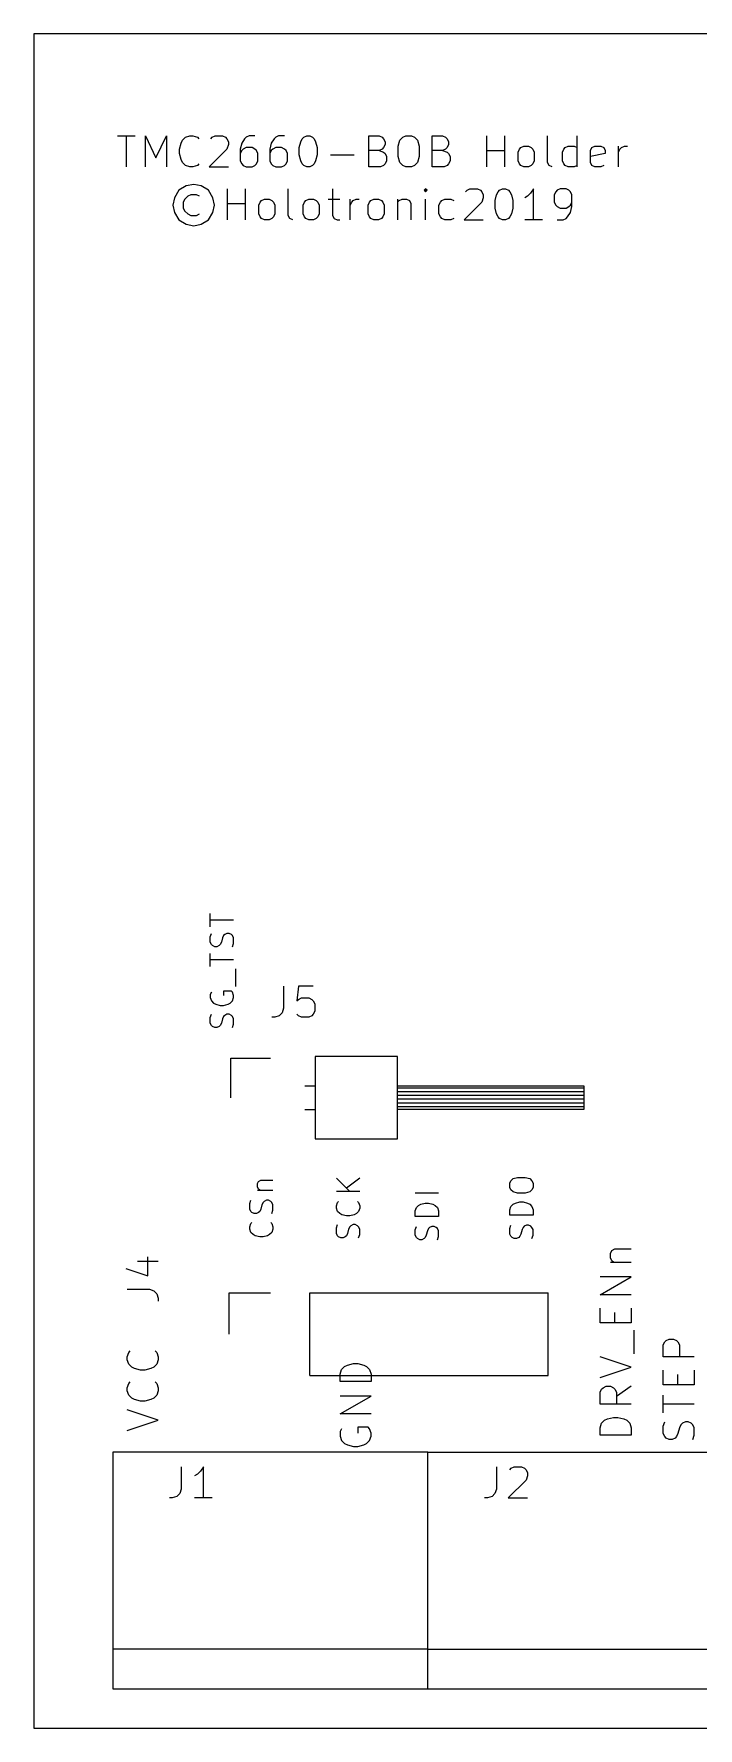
# Model space of a CAD drawing. Extents: x 22.8 to 82.5, y -71.9 to -17.3.
# Drawn here: x 22.8 to 44.2, y -71.9 to -17.3 of the extents above; entities that cross this region are included whole.
import ezdxf

# ---------------------------------------------------------------- set-up
doc = ezdxf.new("R2010")
doc.units = 0
doc.header["$MEASUREMENT"] = 0
doc.layers.add('BLACK', color=7, linetype='CONTINUOUS')

msp = doc.modelspace()

# ---------------------------------------------------------------- linework, layer by layer
at = {"layer": 'BLACK', "linetype": 'CONTINUOUS'}
for p, q in [((22.7732, -17.3377), (22.7732, -71.9477)), ((82.4632, -17.3377), (22.7732, -17.3377)), ((25.47, -20.6225), (26.0414, -20.6225)), ((25.7557, -21.6225), (25.7557, -20.6225)), ((26.3748, -21.6225), (26.3748, -20.6225)), ((26.3748, -20.6225), (26.7081, -21.3368)), ((26.7081, -21.3368), (27.0414, -20.6225)), ((27.0414, -20.6225), (27.0414, -21.6225)), ((27.5653, -20.7654), (27.6605, -20.6702)), ((27.6605, -20.6702), (27.8033, -20.6225)), ((27.8033, -20.6225), (27.8986, -20.6225)), ((27.8986, -20.6225), (28.0414, -20.6702)), ((28.0414, -20.6702), (28.0891, -20.7178)), ((28.47, -20.7178), (28.5176, -20.6702)), ((28.5176, -20.6702), (28.6129, -20.6225)), ((28.6129, -20.6225), (28.851, -20.6225)), ((28.851, -20.6225), (28.9462, -20.6702)), ((28.9462, -20.6702), (28.9938, -20.7178)), ((28.9938, -20.7178), (29.0414, -20.813)), ((29.5653, -20.7178), (29.47, -20.8606)), ((29.6129, -20.6702), (29.5653, -20.7178)), ((29.7081, -20.6225), (29.6129, -20.6702)), ((29.8986, -20.6225), (29.7081, -20.6225)), ((30.5176, -20.7178), (30.4224, -20.8606)), ((30.5653, -20.6702), (30.5176, -20.7178)), ((30.6605, -20.6225), (30.5653, -20.6702)), ((30.851, -20.6225), (30.6605, -20.6225)), ((31.3748, -20.813), (31.4224, -20.7178)), ((31.4224, -20.7178), (31.47, -20.6702)), ((31.47, -20.6702), (31.5653, -20.6225)), ((31.5653, -20.6225), (31.6605, -20.6225)), ((31.6605, -20.6225), (31.7557, -20.6702)), ((31.7557, -20.6702), (31.8033, -20.7178)), ((31.8033, -20.7178), (31.851, -20.813)), ((33.5653, -21.6225), (33.5653, -20.6225)), ((33.5653, -20.6225), (33.8986, -20.6225)), ((33.8986, -20.6225), (33.9938, -20.6702)), ((33.9938, -20.6702), (34.0414, -20.7178)), ((34.0414, -20.7178), (34.0891, -20.813)), ((34.5653, -20.7654), (34.6605, -20.6702)), ((34.6605, -20.6702), (34.7557, -20.6225)), ((34.7557, -20.6225), (34.9462, -20.6225)), ((34.9462, -20.6225), (35.0414, -20.6702)), ((35.0414, -20.6702), (35.1367, -20.7654)), ((35.6129, -21.6225), (35.6129, -20.6225)), ((35.6129, -20.6225), (35.9462, -20.6225)), ((35.9462, -20.6225), (36.0414, -20.6702)), ((36.0414, -20.6702), (36.0891, -20.7178)), ((36.0891, -20.7178), (36.1367, -20.813)), ((37.3748, -21.6225), (37.3748, -20.6225)), ((37.9462, -21.6225), (37.9462, -20.6225)), ((39.3272, -21.4797), (39.3272, -20.6225)), ((40.2795, -21.6225), (40.2795, -20.6225)), ((27.47, -21.0511), (27.5176, -20.8606)), ((27.47, -21.194), (27.47, -21.0511)), ((27.5176, -21.3844), (27.47, -21.194)), ((27.5176, -20.8606), (27.5653, -20.7654)), ((28.9938, -21.0511), (28.4224, -21.6225)), ((29.0414, -20.9083), (28.9938, -21.0511)), ((29.0414, -20.813), (29.0414, -20.9083)), ((29.47, -20.8606), (29.4224, -21.0511)), ((29.4224, -21.0511), (29.4224, -21.4321)), ((29.47, -21.0987), (29.4224, -21.194)), ((29.5176, -21.0511), (29.47, -21.0987)), ((29.6129, -21.0035), (29.5176, -21.0511)), ((29.8033, -21.0035), (29.6129, -21.0035)), ((29.8986, -21.0511), (29.8033, -21.0035)), ((29.9462, -21.0987), (29.8986, -21.0511)), ((29.9938, -21.194), (29.9462, -21.0987)), ((29.9938, -21.4321), (29.9938, -21.194)), ((30.4224, -20.8606), (30.3748, -21.0511)), ((30.3748, -21.0511), (30.3748, -21.4321)), ((30.4224, -21.0987), (30.3748, -21.194)), ((30.47, -21.0511), (30.4224, -21.0987)), ((30.5653, -21.0035), (30.47, -21.0511)), ((30.7557, -21.0035), (30.5653, -21.0035)), ((30.851, -21.0511), (30.7557, -21.0035)), ((30.8986, -21.0987), (30.851, -21.0511)), ((30.9462, -21.194), (30.8986, -21.0987)), ((30.9462, -21.4321), (30.9462, -21.194)), ((31.3272, -21.0035), (31.3748, -20.813)), ((31.3272, -21.2416), (31.3272, -21.0035)), ((31.3748, -21.4321), (31.3272, -21.2416)), ((31.851, -20.813), (31.8986, -21.0035)), ((31.8986, -21.2416), (31.851, -21.4321)), ((31.8986, -21.0035), (31.8986, -21.2416)), ((32.3272, -21.2416), (33.0891, -21.2416)), ((33.8986, -21.0987), (33.5653, -21.0987)), ((33.9938, -21.0511), (33.8986, -21.0987)), ((33.8986, -21.0987), (34.0414, -21.1464)), ((34.0414, -21.0035), (33.9938, -21.0511)), ((34.0891, -20.9083), (34.0414, -21.0035)), ((34.0414, -21.1464), (34.0891, -21.194)), ((34.0891, -20.813), (34.0891, -20.9083)), ((34.0891, -21.194), (34.1367, -21.2892)), ((34.1367, -21.2892), (34.1367, -21.4321)), ((34.5176, -20.9559), (34.5653, -20.7654)), ((34.5176, -21.2892), (34.5176, -20.9559)), ((34.5653, -21.4797), (34.5176, -21.2892)), ((35.1367, -20.7654), (35.1843, -20.9559)), ((35.1843, -21.2892), (35.1367, -21.4797)), ((35.1843, -20.9559), (35.1843, -21.2892)), ((35.9462, -21.0987), (35.6129, -21.0987)), ((36.0414, -21.0511), (35.9462, -21.0987)), ((35.9462, -21.0987), (36.0891, -21.1464)), ((36.0891, -21.0035), (36.0414, -21.0511)), ((36.1367, -20.9083), (36.0891, -21.0035)), ((36.0891, -21.1464), (36.1367, -21.194)), ((36.1367, -20.813), (36.1367, -20.9083)), ((36.1367, -21.194), (36.1843, -21.2892)), ((36.1843, -21.2892), (36.1843, -21.4321)), ((37.3748, -21.0987), (37.9462, -21.0987)), ((38.3748, -21.1464), (38.4224, -21.0511)), ((38.3748, -21.4321), (38.3748, -21.1464)), ((38.4224, -21.0511), (38.47, -21.0035)), ((38.47, -21.0035), (38.5653, -20.9559)), ((38.5653, -20.9559), (38.7081, -20.9559)), ((38.7081, -20.9559), (38.8033, -21.0035)), ((38.8033, -21.0035), (38.851, -21.0511)), ((38.851, -21.0511), (38.8986, -21.1464)), ((38.8986, -21.1464), (38.8986, -21.4321)), ((39.8033, -21.1464), (39.851, -21.0511)), ((39.8033, -21.4321), (39.8033, -21.1464)), ((39.851, -21.0511), (39.8986, -21.0035)), ((39.8986, -21.0035), (39.9938, -20.9559)), ((39.9938, -20.9559), (40.1843, -20.9559)), ((40.1843, -20.9559), (40.2795, -21.0035)), ((40.7081, -21.0987), (40.7557, -21.0035)), ((40.7081, -21.4797), (40.7081, -21.0987)), ((41.1843, -21.194), (40.7081, -21.2892)), ((40.7557, -21.0035), (40.851, -20.9559)), ((40.851, -20.9559), (41.0414, -20.9559)), ((41.0414, -20.9559), (41.1367, -21.0035)), ((41.1367, -21.0035), (41.1843, -21.0987)), ((41.1843, -21.0987), (41.1843, -21.194)), ((41.6129, -21.6225), (41.6129, -20.9559)), ((41.6129, -21.1464), (41.6605, -21.0511)), ((41.6605, -21.0511), (41.7081, -21.0035)), ((41.7081, -21.0035), (41.8033, -20.9559)), ((41.8033, -20.9559), (41.8986, -20.9559)), ((27.5653, -21.4797), (27.5176, -21.3844)), ((27.6605, -21.5749), (27.5653, -21.4797)), ((27.8033, -21.6225), (27.6605, -21.5749)), ((27.8986, -21.6225), (27.8033, -21.6225)), ((28.0414, -21.5749), (27.8986, -21.6225)), ((28.0891, -21.5273), (28.0414, -21.5749)), ((28.4224, -21.6225), (29.0414, -21.6225)), ((29.4224, -21.4321), (29.47, -21.5273)), ((29.47, -21.5273), (29.5176, -21.5749)), ((29.5176, -21.5749), (29.6129, -21.6225)), ((29.6129, -21.6225), (29.8033, -21.6225)), ((29.8033, -21.6225), (29.8986, -21.5749)), ((29.8986, -21.5749), (29.9462, -21.5273)), ((29.9462, -21.5273), (29.9938, -21.4321)), ((30.3748, -21.4321), (30.4224, -21.5273)), ((30.4224, -21.5273), (30.47, -21.5749)), ((30.47, -21.5749), (30.5653, -21.6225)), ((30.5653, -21.6225), (30.7557, -21.6225)), ((30.7557, -21.6225), (30.851, -21.5749)), ((30.851, -21.5749), (30.8986, -21.5273)), ((30.8986, -21.5273), (30.9462, -21.4321)), ((31.4224, -21.5273), (31.3748, -21.4321)), ((31.47, -21.5749), (31.4224, -21.5273)), ((31.5653, -21.6225), (31.47, -21.5749)), ((31.6605, -21.6225), (31.5653, -21.6225)), ((31.7557, -21.5749), (31.6605, -21.6225)), ((31.8033, -21.5273), (31.7557, -21.5749)), ((31.851, -21.4321), (31.8033, -21.5273)), ((33.9462, -21.6225), (33.5653, -21.6225)), ((34.0414, -21.5749), (33.9462, -21.6225)), ((34.0891, -21.5273), (34.0414, -21.5749)), ((34.1367, -21.4321), (34.0891, -21.5273)), ((34.6605, -21.5749), (34.5653, -21.4797)), ((34.7557, -21.6225), (34.6605, -21.5749)), ((34.9462, -21.6225), (34.7557, -21.6225)), ((35.0414, -21.5749), (34.9462, -21.6225)), ((35.1367, -21.4797), (35.0414, -21.5749)), ((35.9938, -21.6225), (35.6129, -21.6225)), ((36.0891, -21.5749), (35.9938, -21.6225)), ((36.1367, -21.5273), (36.0891, -21.5749)), ((36.1843, -21.4321), (36.1367, -21.5273)), ((38.4224, -21.5273), (38.3748, -21.4321)), ((38.47, -21.5749), (38.4224, -21.5273)), ((38.5653, -21.6225), (38.47, -21.5749)), ((38.7081, -21.6225), (38.5653, -21.6225)), ((38.8033, -21.5749), (38.7081, -21.6225)), ((38.851, -21.5273), (38.8033, -21.5749)), ((38.8986, -21.4321), (38.851, -21.5273)), ((39.3748, -21.5749), (39.3272, -21.4797)), ((39.47, -21.6225), (39.3748, -21.5749)), ((39.851, -21.5273), (39.8033, -21.4321)), ((39.8986, -21.5749), (39.851, -21.5273)), ((39.9938, -21.6225), (39.8986, -21.5749)), ((40.1843, -21.6225), (39.9938, -21.6225)), ((40.2795, -21.5749), (40.1843, -21.6225)), ((40.7557, -21.5749), (40.7081, -21.4797)), ((40.851, -21.6225), (40.7557, -21.5749)), ((41.0414, -21.6225), (40.851, -21.6225)), ((41.1367, -21.5749), (41.0414, -21.6225)), ((27.4462, -22.3802), (27.3033, -22.6183)), ((27.6843, -22.2373), (27.4462, -22.3802)), ((27.9224, -22.1897), (27.6843, -22.2373)), ((28.1605, -22.2373), (27.9224, -22.1897)), ((28.3986, -22.3802), (28.1605, -22.2373)), ((28.5414, -22.6183), (28.3986, -22.3802)), ((29.0176, -23.3325), (29.0176, -22.3325)), ((29.5891, -23.3325), (29.5891, -22.3325)), ((30.97, -23.1897), (30.97, -22.3325)), ((32.3986, -22.3325), (32.3986, -23.1897)), ((35.3986, -22.3325), (35.351, -22.3802)), ((35.351, -22.3802), (35.3986, -22.4278)), ((35.4462, -22.3802), (35.3986, -22.3325)), ((35.3986, -22.3325), (35.3986, -22.4278)), ((35.3986, -22.4278), (35.4462, -22.3802)), ((36.6843, -22.4278), (36.7319, -22.3802)), ((36.7319, -22.3802), (36.8272, -22.3325)), ((36.8272, -22.3325), (37.0653, -22.3325)), ((37.0653, -22.3325), (37.1605, -22.3802)), ((37.1605, -22.3802), (37.2081, -22.4278)), ((37.7319, -22.4278), (37.7795, -22.3802)), ((37.7795, -22.3802), (37.8748, -22.3325)), ((37.8748, -22.3325), (37.97, -22.3325)), ((37.97, -22.3325), (38.0653, -22.3802)), ((38.0653, -22.3802), (38.1129, -22.4278)), ((38.8748, -22.3325), (38.7795, -22.4754)), ((38.8748, -23.3325), (38.8748, -22.3325)), ((39.6367, -22.3802), (39.5891, -22.4278)), ((39.7319, -22.3325), (39.6367, -22.3802)), ((39.9224, -22.3325), (39.7319, -22.3325)), ((40.0176, -22.3802), (39.9224, -22.3325)), ((40.0653, -22.4278), (40.0176, -22.3802)), ((27.3033, -22.6183), (27.2557, -22.8564)), ((27.2557, -22.8564), (27.3033, -23.0944)), ((27.6367, -22.6659), (27.5891, -22.7611)), ((27.5891, -22.7611), (27.5891, -22.9516)), ((27.7319, -22.5706), (27.6367, -22.6659)), ((27.8272, -22.523), (27.7319, -22.5706)), ((28.0176, -22.523), (27.8272, -22.523)), ((28.1129, -22.5706), (28.0176, -22.523)), ((28.5891, -22.8564), (28.5414, -22.6183)), ((28.5414, -23.0944), (28.5891, -22.8564)), ((29.0176, -22.8087), (29.5891, -22.8087)), ((30.0176, -22.8564), (30.0653, -22.7611)), ((30.0176, -23.1421), (30.0176, -22.8564)), ((30.0653, -22.7611), (30.1129, -22.7135)), ((30.1129, -22.7135), (30.2081, -22.6659)), ((30.2081, -22.6659), (30.351, -22.6659)), ((30.351, -22.6659), (30.4462, -22.7135)), ((30.4462, -22.7135), (30.4938, -22.7611)), ((30.4938, -22.7611), (30.5414, -22.8564)), ((30.5414, -22.8564), (30.5414, -23.1421)), ((31.4462, -22.8564), (31.4938, -22.7611)), ((31.4462, -23.1421), (31.4462, -22.8564)), ((31.4938, -22.7611), (31.5414, -22.7135)), ((31.5414, -22.7135), (31.6367, -22.6659)), ((31.6367, -22.6659), (31.7795, -22.6659)), ((31.7795, -22.6659), (31.8748, -22.7135)), ((31.8748, -22.7135), (31.9224, -22.7611)), ((31.9224, -22.7611), (31.97, -22.8564)), ((31.97, -22.8564), (31.97, -23.1421)), ((32.2557, -22.6659), (32.6367, -22.6659)), ((32.97, -23.3325), (32.97, -22.6659)), ((32.97, -22.8564), (33.0176, -22.7611)), ((33.0176, -22.7611), (33.0653, -22.7135)), ((33.0653, -22.7135), (33.1605, -22.6659)), ((33.1605, -22.6659), (33.2557, -22.6659)), ((33.5414, -22.8564), (33.5891, -22.7611)), ((33.5414, -23.1421), (33.5414, -22.8564)), ((33.5891, -22.7611), (33.6367, -22.7135)), ((33.6367, -22.7135), (33.7319, -22.6659)), ((33.7319, -22.6659), (33.8748, -22.6659)), ((33.8748, -22.6659), (33.97, -22.7135)), ((33.97, -22.7135), (34.0176, -22.7611)), ((34.0176, -22.7611), (34.0653, -22.8564)), ((34.0653, -22.8564), (34.0653, -23.1421)), ((34.4938, -22.6659), (34.4938, -23.3325)), ((34.4938, -22.7611), (34.5414, -22.7135)), ((34.5414, -22.7135), (34.6367, -22.6659)), ((34.6367, -22.6659), (34.7795, -22.6659)), ((34.7795, -22.6659), (34.8748, -22.7135)), ((34.8748, -22.7135), (34.9224, -22.8087)), ((34.9224, -22.8087), (34.9224, -23.3325)), ((35.3986, -23.3325), (35.3986, -22.6659)), ((35.8272, -22.8564), (35.8748, -22.7611)), ((35.8272, -23.1421), (35.8272, -22.8564)), ((35.8748, -22.7611), (35.9224, -22.7135)), ((35.9224, -22.7135), (36.0176, -22.6659)), ((36.0176, -22.6659), (36.2081, -22.6659)), ((36.2081, -22.6659), (36.3033, -22.7135)), ((37.2081, -22.7611), (36.6367, -23.3325)), ((37.2081, -22.4278), (37.2557, -22.523)), ((37.2557, -22.6183), (37.2081, -22.7611)), ((37.2557, -22.523), (37.2557, -22.6183)), ((37.6367, -22.7135), (37.6843, -22.523)), ((37.6367, -22.9516), (37.6367, -22.7135)), ((37.6843, -22.523), (37.7319, -22.4278)), ((38.1129, -22.4278), (38.1605, -22.523)), ((38.1605, -22.523), (38.2081, -22.7135)), ((38.2081, -22.7135), (38.2081, -22.9516)), ((38.6843, -22.5706), (38.5891, -22.6183)), ((38.7795, -22.4754), (38.6843, -22.5706)), ((39.5891, -22.4278), (39.5414, -22.523)), ((39.5414, -22.523), (39.5414, -22.7611)), ((39.5414, -22.7611), (39.5891, -22.8564)), ((39.5891, -22.8564), (39.6367, -22.904)), ((39.6367, -22.904), (39.7319, -22.9516)), ((39.9224, -22.9516), (40.0176, -22.904)), ((40.0176, -22.904), (40.0653, -22.8564)), ((40.1129, -22.523), (40.0653, -22.4278)), ((40.0653, -22.8564), (40.1129, -22.7611)), ((40.0653, -23.0944), (40.1129, -22.904)), ((40.1129, -22.904), (40.1129, -22.523)), ((27.3033, -23.0944), (27.4462, -23.3325)), ((27.4462, -23.3325), (27.6843, -23.4754)), ((27.5891, -22.9516), (27.6367, -23.0468)), ((27.6367, -23.0468), (27.7319, -23.1421)), ((27.6843, -23.4754), (27.9224, -23.523)), ((27.7319, -23.1421), (27.8272, -23.1897)), ((27.8272, -23.1897), (28.0176, -23.1897)), ((27.9224, -23.523), (28.1605, -23.4754)), ((28.0176, -23.1897), (28.1129, -23.1421)), ((28.1605, -23.4754), (28.3986, -23.3325)), ((28.3986, -23.3325), (28.5414, -23.0944)), ((30.0653, -23.2373), (30.0176, -23.1421)), ((30.1129, -23.2849), (30.0653, -23.2373)), ((30.2081, -23.3325), (30.1129, -23.2849)), ((30.351, -23.3325), (30.2081, -23.3325)), ((30.4462, -23.2849), (30.351, -23.3325)), ((30.4938, -23.2373), (30.4462, -23.2849)), ((30.5414, -23.1421), (30.4938, -23.2373)), ((31.0176, -23.2849), (30.97, -23.1897)), ((31.1129, -23.3325), (31.0176, -23.2849)), ((31.4938, -23.2373), (31.4462, -23.1421)), ((31.5414, -23.2849), (31.4938, -23.2373)), ((31.6367, -23.3325), (31.5414, -23.2849)), ((31.7795, -23.3325), (31.6367, -23.3325)), ((31.8748, -23.2849), (31.7795, -23.3325)), ((31.9224, -23.2373), (31.8748, -23.2849)), ((31.97, -23.1421), (31.9224, -23.2373)), ((32.3986, -23.1897), (32.4462, -23.2849)), ((32.4462, -23.2849), (32.5414, -23.3325)), ((32.5414, -23.3325), (32.6367, -23.3325)), ((33.5891, -23.2373), (33.5414, -23.1421)), ((33.6367, -23.2849), (33.5891, -23.2373)), ((33.7319, -23.3325), (33.6367, -23.2849)), ((33.8748, -23.3325), (33.7319, -23.3325)), ((33.97, -23.2849), (33.8748, -23.3325)), ((34.0176, -23.2373), (33.97, -23.2849)), ((34.0653, -23.1421), (34.0176, -23.2373)), ((35.8748, -23.2373), (35.8272, -23.1421)), ((35.9224, -23.2849), (35.8748, -23.2373)), ((36.0176, -23.3325), (35.9224, -23.2849)), ((36.2081, -23.3325), (36.0176, -23.3325)), ((36.3033, -23.2849), (36.2081, -23.3325)), ((36.6367, -23.3325), (37.2557, -23.3325)), ((37.6843, -23.1421), (37.6367, -22.9516)), ((37.7319, -23.2373), (37.6843, -23.1421)), ((37.7795, -23.2849), (37.7319, -23.2373)), ((37.8748, -23.3325), (37.7795, -23.2849)), ((37.97, -23.3325), (37.8748, -23.3325)), ((38.0653, -23.2849), (37.97, -23.3325)), ((38.1129, -23.2373), (38.0653, -23.2849)), ((38.1605, -23.1421), (38.1129, -23.2373)), ((38.2081, -22.9516), (38.1605, -23.1421)), ((39.1605, -23.3325), (38.5891, -23.3325)), ((39.6367, -23.3325), (39.8272, -23.3325)), ((39.7319, -22.9516), (39.9224, -22.9516)), ((39.8272, -23.3325), (39.9224, -23.2849)), ((39.9224, -23.2849), (39.97, -23.2373)), ((39.97, -23.2373), (40.0653, -23.0944)), ((28.4585, -46.1173), (28.4585, -45.6887)), ((29.2085, -45.903), (28.4585, -45.903)), ((28.4585, -46.4387), (28.4942, -46.3316)), ((28.8871, -46.403), (28.8513, -46.4745)), ((28.9228, -46.3673), (28.8871, -46.403)), ((28.9942, -46.3316), (28.9228, -46.3673)), ((29.0656, -46.3316), (28.9942, -46.3316)), ((29.1371, -46.3673), (29.0656, -46.3316)), ((29.1728, -46.403), (29.1371, -46.3673)), ((29.2085, -46.4745), (29.1728, -46.403)), ((28.4585, -46.6173), (28.4585, -46.4387)), ((28.4942, -46.6887), (28.4585, -46.6173)), ((28.5299, -46.7245), (28.4942, -46.6887)), ((28.6013, -46.7602), (28.5299, -46.7245)), ((28.6728, -46.7602), (28.6013, -46.7602)), ((28.7442, -46.7245), (28.6728, -46.7602)), ((28.7799, -46.6887), (28.7442, -46.7245)), ((28.8156, -46.6173), (28.7799, -46.6887)), ((28.8513, -46.4745), (28.8156, -46.6173)), ((29.1728, -46.7602), (29.2085, -46.653)), ((29.2085, -46.653), (29.2085, -46.4745)), ((28.4585, -47.403), (28.4585, -46.9745)), ((29.2085, -47.1887), (28.4585, -47.1887)), ((29.2799, -48.0459), (29.2799, -47.4745)), ((30.8219, -48.0321), (30.8219, -48.7464)), ((31.2981, -48.0321), (31.2504, -48.5083)), ((31.7742, -48.0321), (31.2981, -48.0321)), ((28.4942, -48.2245), (28.4585, -48.2959)), ((28.4585, -48.2959), (28.4585, -48.403)), ((28.4585, -48.403), (28.4942, -48.5102)), ((28.4942, -48.5102), (28.5656, -48.5816)), ((28.5656, -48.5816), (28.6371, -48.6173)), ((29.1371, -48.1887), (28.8871, -48.1887)), ((28.8871, -48.1887), (28.8871, -48.3316)), ((29.0299, -48.6173), (29.1013, -48.5816)), ((29.1013, -48.5816), (29.1728, -48.5102)), ((29.1728, -48.2245), (29.1371, -48.1887)), ((29.2085, -48.3316), (29.1728, -48.2245)), ((29.1728, -48.5102), (29.2085, -48.403)), ((29.2085, -48.403), (29.2085, -48.3316)), ((31.2504, -48.5083), (31.2981, -48.4607)), ((31.2981, -48.4607), (31.3933, -48.4131)), ((31.3933, -48.4131), (31.6314, -48.4131)), ((31.6314, -48.4131), (31.7266, -48.4607)), ((31.7266, -48.4607), (31.7742, -48.5083)), ((31.7742, -48.5083), (31.8219, -48.6035)), ((28.4585, -49.0459), (28.4942, -48.9387)), ((28.4585, -49.2245), (28.4585, -49.0459)), ((28.6371, -48.6173), (28.7799, -48.653)), ((28.7799, -48.653), (28.8871, -48.653)), ((28.8513, -49.0816), (28.8156, -49.2245)), ((28.8871, -49.0102), (28.8513, -49.0816)), ((28.8871, -48.653), (29.0299, -48.6173)), ((28.9228, -48.9745), (28.8871, -49.0102)), ((28.9942, -48.9387), (28.9228, -48.9745)), ((29.0656, -48.9387), (28.9942, -48.9387)), ((29.1371, -48.9745), (29.0656, -48.9387)), ((29.1728, -49.0102), (29.1371, -48.9745)), ((29.2085, -49.0816), (29.1728, -49.0102)), ((29.2085, -49.2602), (29.2085, -49.0816)), ((30.5362, -49.0321), (30.4409, -49.0321)), ((30.679, -48.9845), (30.5362, -49.0321)), ((30.7742, -48.8893), (30.679, -48.9845)), ((30.8219, -48.7464), (30.7742, -48.8893)), ((31.2981, -48.9845), (31.2504, -48.9369)), ((31.3933, -49.0321), (31.2981, -48.9845)), ((31.6314, -49.0321), (31.3933, -49.0321)), ((31.7266, -48.9845), (31.6314, -49.0321)), ((31.7742, -48.9369), (31.7266, -48.9845)), ((31.8219, -48.8416), (31.7742, -48.9369)), ((31.8219, -48.6035), (31.8219, -48.8416)), ((28.4942, -49.2959), (28.4585, -49.2245)), ((28.5299, -49.3316), (28.4942, -49.2959)), ((28.6013, -49.3673), (28.5299, -49.3316)), ((28.6728, -49.3673), (28.6013, -49.3673)), ((28.7442, -49.3316), (28.6728, -49.3673)), ((28.7799, -49.2959), (28.7442, -49.3316)), ((28.8156, -49.2245), (28.7799, -49.2959)), ((29.1728, -49.3673), (29.2085, -49.2602)), ((29.1232, -51.6277), (29.1232, -50.3577)), ((29.1232, -50.3577), (30.3932, -50.3577)), ((31.8332, -50.2977), (31.8332, -52.9577)), ((34.4932, -50.2977), (31.8332, -50.2977)), ((34.4932, -52.9577), (34.4932, -50.2977)), ((31.5032, -51.2477), (31.8332, -51.2477)), ((34.4932, -51.2477), (40.4932, -51.2477)), ((34.4932, -51.3077), (40.4932, -51.3077)), ((40.4932, -51.2477), (40.4932, -52.0077)), ((34.4932, -51.4277), (40.4932, -51.4277)), ((34.4932, -51.5477), (40.4932, -51.5477)), ((34.4932, -51.6677), (40.4932, -51.6677)), ((34.4932, -51.7877), (40.4932, -51.7877)), ((31.5032, -52.0077), (31.8332, -52.0077)), ((34.4932, -51.9077), (40.4932, -51.9077)), ((40.4932, -52.0077), (34.4932, -52.0077)), ((31.8332, -52.9577), (34.4932, -52.9577)), ((29.9785, -54.398), (30.0142, -54.3266)), ((29.9785, -54.5052), (29.9785, -54.398)), ((30.0142, -54.5766), (29.9785, -54.5052)), ((30.0142, -54.3266), (30.0856, -54.2909)), ((30.0499, -54.6123), (30.0142, -54.5766)), ((30.0856, -54.2909), (30.4785, -54.2909)), ((32.5225, -54.2195), (32.9511, -54.648)), ((33.2725, -54.2195), (32.8439, -54.5409)), ((38.1105, -54.3802), (38.1462, -54.3087)), ((38.1105, -54.523), (38.1105, -54.3802)), ((38.1462, -54.5945), (38.1105, -54.523)), ((38.1462, -54.3087), (38.2176, -54.2373)), ((38.2176, -54.6659), (38.1462, -54.5945)), ((38.2176, -54.2373), (38.3605, -54.2016)), ((38.3605, -54.2016), (38.6105, -54.2016)), ((38.6105, -54.2016), (38.7533, -54.2373)), ((38.7533, -54.2373), (38.8248, -54.3087)), ((38.8248, -54.5945), (38.7533, -54.6659)), ((38.8248, -54.3087), (38.8605, -54.3802)), ((38.8605, -54.523), (38.8248, -54.5945)), ((38.8605, -54.3802), (38.8605, -54.523)), ((29.7285, -55.0409), (29.7642, -54.9337)), ((29.7285, -55.2195), (29.7285, -55.0409)), ((29.9785, -54.6123), (30.4785, -54.6123)), ((30.1213, -55.0766), (30.0856, -55.2195)), ((30.1571, -55.0052), (30.1213, -55.0766)), ((30.1928, -54.9695), (30.1571, -55.0052)), ((30.2642, -54.9337), (30.1928, -54.9695)), ((30.3356, -54.9337), (30.2642, -54.9337)), ((30.4071, -54.9695), (30.3356, -54.9337)), ((30.4428, -55.0052), (30.4071, -54.9695)), ((30.4785, -55.0766), (30.4428, -55.0052)), ((30.4785, -55.2552), (30.4785, -55.0766)), ((33.2725, -54.648), (32.5225, -54.648)), ((32.5225, -55.1123), (32.5582, -55.0052)), ((32.5225, -55.1837), (32.5225, -55.1123)), ((32.5582, -55.0052), (32.5939, -54.9695)), ((33.2011, -54.9695), (33.2368, -55.0052)), ((33.2368, -55.0052), (33.2725, -55.1123)), ((33.2725, -55.1123), (33.2725, -55.1837)), ((35.8125, -54.7056), (35.0625, -54.7056)), ((35.0982, -55.1699), (35.1696, -55.0985)), ((35.1696, -55.0985), (35.2411, -55.0627)), ((35.2411, -55.0627), (35.3839, -55.027)), ((35.3839, -55.027), (35.4911, -55.027)), ((35.4911, -55.027), (35.6339, -55.0627)), ((35.6339, -55.0627), (35.7053, -55.0985)), ((35.7053, -55.0985), (35.7768, -55.1699)), ((38.1105, -55.2373), (38.1462, -55.1302)), ((38.1462, -55.1302), (38.2176, -55.0587)), ((38.3605, -54.7016), (38.2176, -54.6659)), ((38.2176, -55.0587), (38.2891, -55.023)), ((38.2891, -55.023), (38.4319, -54.9873)), ((38.6105, -54.7016), (38.3605, -54.7016)), ((38.4319, -54.9873), (38.5391, -54.9873)), ((38.5391, -54.9873), (38.6819, -55.023)), ((38.7533, -54.6659), (38.6105, -54.7016)), ((38.6819, -55.023), (38.7533, -55.0587)), ((38.7533, -55.0587), (38.8248, -55.1302)), ((38.8248, -55.1302), (38.8605, -55.2373)), ((29.7642, -55.2909), (29.7285, -55.2195)), ((29.7285, -55.7909), (29.7642, -55.6837)), ((29.7999, -55.3266), (29.7642, -55.2909)), ((29.7642, -55.6837), (29.7999, -55.648)), ((29.8713, -55.3623), (29.7999, -55.3266)), ((29.9428, -55.3623), (29.8713, -55.3623)), ((30.0142, -55.3266), (29.9428, -55.3623)), ((30.0499, -55.2909), (30.0142, -55.3266)), ((30.0856, -55.2195), (30.0499, -55.2909)), ((30.4071, -55.648), (30.4428, -55.6837)), ((30.4428, -55.3623), (30.4785, -55.2552)), ((30.4428, -55.6837), (30.4785, -55.7909)), ((32.5582, -55.2909), (32.5225, -55.1837)), ((32.6296, -55.3623), (32.5582, -55.2909)), ((32.7011, -55.398), (32.6296, -55.3623)), ((32.8439, -55.4337), (32.7011, -55.398)), ((32.9511, -55.4337), (32.8439, -55.4337)), ((33.0939, -55.398), (32.9511, -55.4337)), ((33.1653, -55.3623), (33.0939, -55.398)), ((33.2368, -55.2909), (33.1653, -55.3623)), ((33.2725, -55.1837), (33.2368, -55.2909)), ((35.0625, -55.277), (35.0982, -55.1699)), ((35.0625, -55.4556), (35.0625, -55.277)), ((35.8125, -55.4556), (35.0625, -55.4556)), ((35.7768, -55.1699), (35.8125, -55.277)), ((35.8125, -55.277), (35.8125, -55.4556)), ((38.1105, -55.4159), (38.1105, -55.2373)), ((38.8605, -55.4159), (38.1105, -55.4159)), ((38.8605, -55.2373), (38.8605, -55.4159)), ((29.7285, -55.8623), (29.7285, -55.7909)), ((29.7642, -55.9695), (29.7285, -55.8623)), ((29.8356, -56.0409), (29.7642, -55.9695)), ((29.9071, -56.0766), (29.8356, -56.0409)), ((30.0499, -56.1123), (29.9071, -56.0766)), ((30.1571, -56.1123), (30.0499, -56.1123)), ((30.2999, -56.0766), (30.1571, -56.1123)), ((30.3713, -56.0409), (30.2999, -56.0766)), ((30.4428, -55.9695), (30.3713, -56.0409)), ((30.4785, -55.8623), (30.4428, -55.9695)), ((30.4785, -55.7909), (30.4785, -55.8623)), ((32.5225, -55.8266), (32.5582, -55.7195)), ((32.5225, -56.0052), (32.5225, -55.8266)), ((32.5582, -56.0766), (32.5225, -56.0052)), ((32.5939, -56.1123), (32.5582, -56.0766)), ((32.6653, -56.148), (32.5939, -56.1123)), ((32.7368, -56.148), (32.6653, -56.148)), ((32.8082, -56.1123), (32.7368, -56.148)), ((32.8439, -56.0766), (32.8082, -56.1123)), ((32.8796, -56.0052), (32.8439, -56.0766)), ((32.9153, -55.8623), (32.8796, -56.0052)), ((32.9511, -55.7909), (32.9153, -55.8623)), ((32.9868, -55.7552), (32.9511, -55.7909)), ((33.0582, -55.7195), (32.9868, -55.7552)), ((33.1296, -55.7195), (33.0582, -55.7195)), ((33.2011, -55.7552), (33.1296, -55.7195)), ((33.2368, -55.7909), (33.2011, -55.7552)), ((33.2725, -55.8623), (33.2368, -55.7909)), ((33.2368, -56.148), (33.2725, -56.0409)), ((33.2725, -56.0409), (33.2725, -55.8623)), ((35.0625, -55.8842), (35.0982, -55.777)), ((35.0625, -56.0627), (35.0625, -55.8842)), ((35.0982, -56.1342), (35.0625, -56.0627)), ((35.1339, -56.1699), (35.0982, -56.1342)), ((35.2053, -56.2056), (35.1339, -56.1699)), ((35.2768, -56.2056), (35.2053, -56.2056)), ((35.3482, -56.1699), (35.2768, -56.2056)), ((35.3839, -56.1342), (35.3482, -56.1699)), ((35.4196, -56.0627), (35.3839, -56.1342)), ((35.4553, -55.9199), (35.4196, -56.0627)), ((35.4911, -55.8485), (35.4553, -55.9199)), ((35.5268, -55.8127), (35.4911, -55.8485)), ((35.5982, -55.777), (35.5268, -55.8127)), ((35.6696, -55.777), (35.5982, -55.777)), ((35.7411, -55.8127), (35.6696, -55.777)), ((35.7768, -55.8485), (35.7411, -55.8127)), ((35.8125, -55.9199), (35.7768, -55.8485)), ((35.7768, -56.2056), (35.8125, -56.0985)), ((35.8125, -56.0985), (35.8125, -55.9199)), ((38.1105, -55.8445), (38.1462, -55.7373)), ((38.1105, -56.023), (38.1105, -55.8445)), ((38.1462, -56.0945), (38.1105, -56.023)), ((38.1819, -56.1302), (38.1462, -56.0945)), ((38.2533, -56.1659), (38.1819, -56.1302)), ((38.3248, -56.1659), (38.2533, -56.1659)), ((38.3962, -56.1302), (38.3248, -56.1659)), ((38.4319, -56.0945), (38.3962, -56.1302)), ((38.4676, -56.023), (38.4319, -56.0945)), ((38.5033, -55.8802), (38.4676, -56.023)), ((38.5391, -55.8087), (38.5033, -55.8802)), ((38.5748, -55.773), (38.5391, -55.8087)), ((38.6462, -55.7373), (38.5748, -55.773)), ((38.7176, -55.7373), (38.6462, -55.7373)), ((38.7891, -55.773), (38.7176, -55.7373)), ((38.8248, -55.8087), (38.7891, -55.773)), ((38.8605, -55.8802), (38.8248, -55.8087)), ((38.8248, -56.1659), (38.8605, -56.0587)), ((38.8605, -56.0587), (38.8605, -55.8802)), ((26.4482, -57.3745), (26.4482, -56.7555)), ((41.3549, -56.6446), (41.4025, -56.5494)), ((41.3549, -56.7875), (41.3549, -56.6446)), ((41.4025, -56.8827), (41.3549, -56.7875)), ((41.4025, -56.5494), (41.4978, -56.5017)), ((41.4978, -56.5017), (42.0216, -56.5017)), ((25.734, -57.1364), (26.4482, -57.3745)), ((26.1149, -56.8983), (26.7816, -56.8983)), ((41.3549, -56.9303), (42.0216, -56.9303)), ((41.4502, -56.9303), (41.4025, -56.8827)), ((25.7816, -57.8031), (26.4959, -57.8031)), ((26.4959, -57.8031), (26.6387, -57.8507)), ((26.6387, -57.8507), (26.734, -57.9459)), ((41.0216, -57.9779), (42.0216, -57.4065)), ((42.0216, -57.4065), (41.0216, -57.4065)), ((26.734, -57.9459), (26.7816, -58.0888)), ((26.7816, -58.0888), (26.7816, -58.184)), ((29.0632, -57.9177), (30.3932, -57.9177)), ((29.0632, -59.2477), (29.0632, -57.9177)), ((31.6632, -60.5777), (31.6632, -57.9177)), ((31.6632, -57.9177), (39.3432, -57.9177)), ((39.3432, -60.5777), (39.3432, -57.9177)), ((42.0216, -57.9779), (41.0216, -57.9779)), ((41.0216, -58.8827), (41.0216, -58.4065)), ((42.0216, -58.4065), (42.0216, -58.8827)), ((42.0216, -58.8827), (41.0216, -58.8827)), ((41.4978, -58.8827), (41.4978, -58.5494)), ((42.1168, -59.8827), (42.1168, -59.1208)), ((43.0536, -59.5972), (43.1012, -59.5019)), ((43.1012, -59.5019), (43.1488, -59.4543)), ((43.1488, -59.4543), (43.2441, -59.4067)), ((43.2441, -59.4067), (43.3869, -59.4067)), ((43.3869, -59.4067), (43.4822, -59.4543)), ((43.4822, -59.4543), (43.5298, -59.5019)), ((43.5298, -59.5019), (43.5774, -59.5972)), ((25.7816, -59.9781), (25.8292, -59.8353)), ((25.7816, -60.0734), (25.7816, -59.9781)), ((25.8292, -59.8353), (25.8768, -59.7876)), ((26.6863, -59.7876), (26.734, -59.8353)), ((26.734, -59.8353), (26.7816, -59.9781)), ((26.7816, -59.9781), (26.7816, -60.0734)), ((42.0216, -60.3113), (41.0216, -59.9779)), ((43.0536, -59.9781), (43.0536, -59.5972)), ((44.0536, -59.9781), (43.0536, -59.9781)), ((43.5774, -59.5972), (43.5774, -59.9781)), ((25.8292, -60.2162), (25.7816, -60.0734)), ((25.9244, -60.3115), (25.8292, -60.2162)), ((26.0197, -60.3591), (25.9244, -60.3115)), ((26.2102, -60.4067), (26.0197, -60.3591)), ((26.353, -60.4067), (26.2102, -60.4067)), ((26.5435, -60.3591), (26.353, -60.4067)), ((26.6387, -60.3115), (26.5435, -60.3591)), ((26.734, -60.2162), (26.6387, -60.3115)), ((26.7816, -60.0734), (26.734, -60.2162)), ((31.6632, -60.5777), (39.3432, -60.5777)), ((32.6396, -60.5337), (32.6872, -60.3909)), ((32.6396, -60.7718), (32.6396, -60.5337)), ((32.6872, -60.3909), (32.7824, -60.2956)), ((32.7824, -60.2956), (32.8777, -60.248)), ((32.8777, -60.248), (33.0682, -60.2004)), ((33.0682, -60.2004), (33.211, -60.2004)), ((33.211, -60.2004), (33.4015, -60.248)), ((33.4015, -60.248), (33.4967, -60.2956)), ((33.4967, -60.2956), (33.592, -60.3909)), ((33.592, -60.3909), (33.6396, -60.5337)), ((33.6396, -60.5337), (33.6396, -60.7718)), ((41.0216, -60.6446), (42.0216, -60.3113)), ((43.0536, -60.8829), (43.0536, -60.4067)), ((43.5298, -60.8829), (43.5298, -60.5495)), ((44.0536, -60.4067), (44.0536, -60.8829)), ((25.7816, -60.9781), (25.8292, -60.8353)), ((25.7816, -61.0734), (25.7816, -60.9781)), ((25.8292, -61.2162), (25.7816, -61.0734)), ((25.8292, -60.8353), (25.8768, -60.7876)), ((26.6863, -60.7876), (26.734, -60.8353)), ((26.734, -60.8353), (26.7816, -60.9781)), ((26.7816, -61.0734), (26.734, -61.2162)), ((26.7816, -60.9781), (26.7816, -61.0734)), ((33.6396, -60.7718), (32.6396, -60.7718)), ((41.0216, -61.1208), (41.0692, -61.0255)), ((41.0216, -61.5017), (41.0216, -61.1208)), ((41.0692, -61.0255), (41.1168, -60.9779)), ((41.1168, -60.9779), (41.2121, -60.9303)), ((41.2121, -60.9303), (41.3549, -60.9303)), ((41.3549, -60.9303), (41.4502, -60.9779)), ((41.4502, -60.9779), (41.4978, -61.0255)), ((41.4978, -61.0255), (41.5454, -61.1208)), ((42.0216, -60.9303), (41.5454, -61.2636)), ((41.5454, -61.1208), (41.5454, -61.5017)), ((44.0536, -60.8829), (43.0536, -60.8829)), ((26.7816, -62.0257), (25.7816, -61.6924)), ((25.9244, -61.3115), (25.8292, -61.2162)), ((26.0197, -61.3591), (25.9244, -61.3115)), ((26.2102, -61.4067), (26.0197, -61.3591)), ((26.353, -61.4067), (26.2102, -61.4067)), ((26.5435, -61.3591), (26.353, -61.4067)), ((26.6387, -61.3115), (26.5435, -61.3591)), ((26.734, -61.2162), (26.6387, -61.3115)), ((32.6396, -61.8195), (33.6396, -61.248)), ((33.6396, -61.248), (32.6396, -61.248)), ((42.0216, -61.5017), (41.0216, -61.5017)), ((43.0536, -61.7876), (43.0536, -61.2162)), ((44.0536, -61.5019), (43.0536, -61.5019)), ((25.7816, -62.3591), (26.7816, -62.0257)), ((33.6396, -61.8195), (32.6396, -61.8195)), ((33.5443, -62.248), (33.211, -62.248)), ((33.211, -62.248), (33.211, -62.4385)), ((33.592, -62.2956), (33.5443, -62.248)), ((41.0216, -62.2636), (41.0692, -62.1208)), ((41.0692, -62.1208), (41.1644, -62.0255)), ((41.1644, -62.0255), (41.2597, -61.9779)), ((41.2597, -61.9779), (41.4502, -61.9303)), ((41.4502, -61.9303), (41.593, -61.9303)), ((41.593, -61.9303), (41.7835, -61.9779)), ((41.7835, -61.9779), (41.8787, -62.0255)), ((41.8787, -62.0255), (41.974, -62.1208)), ((41.974, -62.1208), (42.0216, -62.2636)), ((43.0536, -62.2162), (43.1012, -62.0734)), ((43.0536, -62.4543), (43.0536, -62.2162)), ((43.625, -62.1686), (43.5774, -62.2638)), ((43.6726, -62.121), (43.625, -62.1686)), ((43.7679, -62.0734), (43.6726, -62.121)), ((43.8631, -62.0734), (43.7679, -62.0734)), ((43.9583, -62.121), (43.8631, -62.0734)), ((44.006, -62.1686), (43.9583, -62.121)), ((44.0536, -62.2638), (44.006, -62.1686)), ((32.6872, -62.2956), (32.6396, -62.3909)), ((32.6396, -62.3909), (32.6396, -62.5337)), ((32.6396, -62.5337), (32.6872, -62.6766)), ((32.6872, -62.6766), (32.7824, -62.7718)), ((32.7824, -62.7718), (32.8777, -62.8195)), ((33.4015, -62.8195), (33.4967, -62.7718)), ((33.4967, -62.7718), (33.592, -62.6766)), ((33.6396, -62.4385), (33.592, -62.2956)), ((33.592, -62.6766), (33.6396, -62.5337)), ((33.6396, -62.5337), (33.6396, -62.4385)), ((41.0216, -62.5017), (41.0216, -62.2636)), ((42.0216, -62.5017), (41.0216, -62.5017)), ((42.0216, -62.2636), (42.0216, -62.5017)), ((43.1012, -62.5495), (43.0536, -62.4543)), ((43.1488, -62.5972), (43.1012, -62.5495)), ((43.2441, -62.6448), (43.1488, -62.5972)), ((43.3393, -62.6448), (43.2441, -62.6448)), ((43.4345, -62.5972), (43.3393, -62.6448)), ((43.4822, -62.5495), (43.4345, -62.5972)), ((43.5298, -62.4543), (43.4822, -62.5495)), ((43.5774, -62.2638), (43.5298, -62.4543)), ((44.006, -62.6448), (44.0536, -62.5019)), ((44.0536, -62.5019), (44.0536, -62.2638)), ((35.4732, -63.0577), (25.3132, -63.0577)), ((25.3132, -63.0577), (25.3132, -70.6777)), ((32.8777, -62.8195), (33.0682, -62.8671)), ((33.0682, -62.8671), (33.211, -62.8671)), ((33.211, -62.8671), (33.4015, -62.8195)), ((35.4732, -70.6777), (35.4732, -63.0577)), ((35.4732, -63.0577), (50.7132, -63.0577)), ((35.4732, -70.6777), (35.4732, -63.0577)), ((27.5199, -63.5261), (27.5199, -64.2404)), ((28.0437, -63.7642), (27.9484, -63.8118)), ((28.1389, -63.6689), (28.0437, -63.7642)), ((28.2342, -63.5261), (28.1389, -63.6689)), ((28.2342, -64.5261), (28.2342, -63.5261)), ((37.6799, -63.5261), (37.6799, -64.2404)), ((38.1084, -63.6213), (38.1561, -63.5737)), ((38.1561, -63.5737), (38.2513, -63.5261)), ((38.2513, -63.5261), (38.4894, -63.5261)), ((38.4894, -63.5261), (38.5846, -63.5737)), ((38.5846, -63.5737), (38.6322, -63.6213)), ((38.6322, -63.6213), (38.6799, -63.7166)), ((38.6799, -63.8118), (38.6322, -63.9547)), ((38.6799, -63.7166), (38.6799, -63.8118)), ((27.4722, -64.3832), (27.377, -64.4785)), ((27.5199, -64.2404), (27.4722, -64.3832)), ((37.6322, -64.3832), (37.537, -64.4785)), ((37.6799, -64.2404), (37.6322, -64.3832)), ((38.6322, -63.9547), (38.0608, -64.5261)), ((27.2342, -64.5261), (27.1389, -64.5261)), ((27.377, -64.4785), (27.2342, -64.5261)), ((28.5199, -64.5261), (27.9484, -64.5261)), ((37.3942, -64.5261), (37.2989, -64.5261)), ((37.537, -64.4785), (37.3942, -64.5261)), ((38.0608, -64.5261), (38.6799, -64.5261)), ((35.4732, -69.4077), (25.3132, -69.4077)), ((35.4732, -69.4077), (50.7132, -69.4077)), ((25.3132, -70.6777), (35.4732, -70.6777)), ((35.4732, -70.6777), (50.7132, -70.6777)), ((22.7732, -71.9477), (82.4632, -71.9477))]:
    msp.add_line(p, q, dxfattribs=at)

doc.saveas('drawing.dxf')
